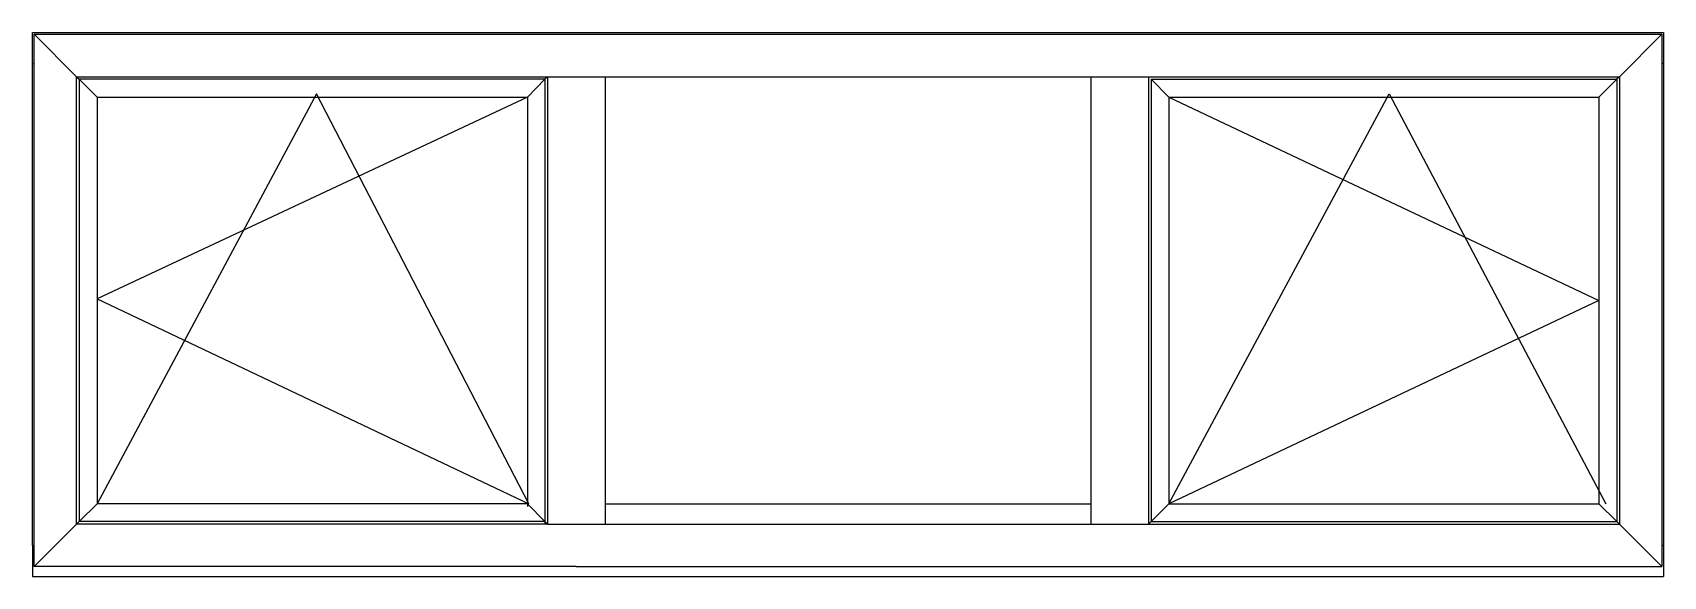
# Model space of a CAD drawing. Extents: x 1060 to 4060, y 1084 to 2084.
import ezdxf

# ---------------------------------------------------------------- set-up
doc = ezdxf.new("R2010")
doc.units = 0
doc.header["$MEASUREMENT"] = 0
doc.layers.add('EXT_SEM_PROOF_LINES', color=5, linetype='Continuous')

msp = doc.modelspace()

# ---------------------------------------------------------------- linework, layer by layer
at = {"layer": 'EXT_SEM_PROOF_LINES'}
for p, q in [((1059.824182, 2027.284332), (1059.824182, 2084.284332)), ((1059.824182, 2084.284332), (2059.824182, 2084.284332)), ((1062.824182, 2081.284332), (4056.824182, 2081.284332)), ((1062.824182, 1102.284332), (1062.824182, 2081.284332)), ((1062.824182, 2081.284332), (1140.824182, 2003.284332)), ((2059.824182, 2084.284332), (3059.824182, 2084.284332)), ((3059.824182, 2084.284332), (4059.824182, 2084.284332)), ((4056.824182, 2081.284332), (3978.824182, 2003.284332)), ((4056.824182, 2081.284332), (4056.824182, 1102.284332)), ((4059.824182, 2084.284332), (4059.824182, 2027.284332)), ((1059.824182, 1141.284332), (1059.824182, 2027.284332)), ((1059.824182, 2027.284332), (1062.824182, 2027.284332)), ((4059.824182, 2027.284332), (4056.824182, 2027.284332)), ((4059.824182, 2027.284332), (4059.824182, 1141.284332)), ((1140.824182, 1180.284332), (1140.824182, 2003.284332)), ((1140.824182, 2003.284332), (1145.624182, 1998.47669)), ((1140.824182, 2003.284332), (2006.830276, 2003.284332)), ((2002.114723, 1998.47669), (1145.624182, 1998.47669)), ((1145.624182, 1998.47669), (1145.624182, 1185.084332)), ((1145.624182, 1998.47669), (1178.324182, 1965.77669)), ((2002.114723, 1998.47669), (1970.041086, 1965.77669)), ((2002.114723, 1998.47669), (2002.030276, 1180.27669)), ((2006.830276, 2003.284332), (2002.114723, 1998.47669)), ((2006.830276, 2003.284332), (2006.830276, 1180.284332)), ((2006.830276, 2003.284332), (2112.824182, 2003.284332)), ((2112.824182, 2003.284332), (2112.824182, 1180.284332)), ((2112.824182, 2003.284332), (3006.827224, 2003.284332)), ((3006.827224, 2003.284332), (3006.827224, 1180.284332)), ((3006.827224, 2003.284332), (3112.82113, 2003.284332)), ((3112.82113, 2003.284332), (3112.82113, 1180.284332)), ((3112.82113, 2003.284332), (3978.824182, 2003.284332)), ((3117.654231, 1998.484332), (3117.654231, 1185.084332)), ((3117.654231, 1998.484332), (3974.024182, 1998.484332)), ((3117.654231, 1998.484332), (3150.327868, 1965.784332)), ((3974.024182, 1998.484332), (3941.324182, 1965.784332)), ((3978.824182, 2003.284332), (3974.024182, 1998.484332)), ((3974.024182, 1998.484332), (3974.024182, 1185.084332)), ((3978.824182, 2003.284332), (3978.824182, 1180.284332)), ((1582.324252, 1971.784332), (1178.324182, 1217.784332)), ((1178.324182, 1965.77669), (1970.041086, 1965.77669)), ((1178.324182, 1965.77669), (1178.324182, 1217.784332)), ((1970.041086, 1965.77669), (1178.324182, 1594.784332)), ((1972.395815, 1217.784332), (1582.324252, 1971.784332)), ((1970.041086, 1965.77669), (1970.041086, 1212.97669)), ((3150.327868, 1217.784332), (3555.077868, 1971.784332)), ((3150.327868, 1965.784332), (3150.327868, 1217.784332)), ((3150.327868, 1965.784332), (3941.324182, 1965.784332)), ((3150.327868, 1965.784332), (3941.324182, 1591.784332)), ((3555.077868, 1971.784332), (3953.828148, 1217.784332)), ((3941.324182, 1965.784332), (3941.324182, 1217.784332)), ((1178.324182, 1594.784332), (1972.395815, 1217.784332)), ((3941.324182, 1591.784332), (3150.327868, 1217.784332)), ((1145.624182, 1185.084332), (1178.324182, 1217.784332)), ((1972.395815, 1217.784332), (1178.324182, 1217.784332)), ((2002.030276, 1185.084332), (1970.041086, 1217.784332)), ((2112.824182, 1217.784332), (3006.827224, 1217.784332)), ((3117.654231, 1185.084332), (3150.327868, 1217.784332)), ((3150.327868, 1217.784332), (3941.324182, 1217.784332)), ((3941.324182, 1217.784332), (3974.024182, 1185.084332)), ((1140.824182, 1180.284332), (1062.824182, 1102.284332)), ((1140.824182, 1180.284332), (1145.624182, 1185.084332)), ((2006.830276, 1180.284332), (1140.824182, 1180.284332)), ((2002.030772, 1185.084332), (1145.624182, 1185.084332)), ((2006.830276, 1180.284332), (2002.030276, 1185.084332)), ((2006.830276, 1180.284332), (2112.824182, 1180.284332)), ((2112.824182, 1180.284332), (3006.827224, 1180.284332)), ((3006.827224, 1180.284332), (3112.82113, 1180.284332)), ((3112.82113, 1180.284332), (3117.654231, 1185.084332)), ((3112.82113, 1180.284332), (3978.824182, 1180.284332)), ((3117.654231, 1185.084332), (3974.024182, 1185.084332)), ((3978.824182, 1180.284332), (3974.024182, 1185.084332)), ((4056.824182, 1102.284332), (3978.824182, 1180.284332)), ((1059.824182, 1141.284332), (1062.824182, 1141.284332)), ((1059.824182, 1141.284332), (1059.824182, 1084.284332)), ((4059.824182, 1141.284332), (4056.824182, 1141.284332)), ((4059.824182, 1141.284332), (4059.824182, 1084.284332)), ((1059.824182, 1084.284332), (2059.824182, 1084.284332)), ((2059.824182, 1102.284332), (1062.824182, 1102.284332)), ((2059.824182, 1102.284332), (3059.824182, 1102.284332)), ((2059.824182, 1084.284332), (3059.824182, 1084.284332)), ((3059.824182, 1102.284332), (4056.824182, 1102.284332)), ((3059.824182, 1084.284332), (4059.824182, 1084.284332))]:
    msp.add_line(p, q, dxfattribs=at)

doc.saveas('drawing.dxf')
